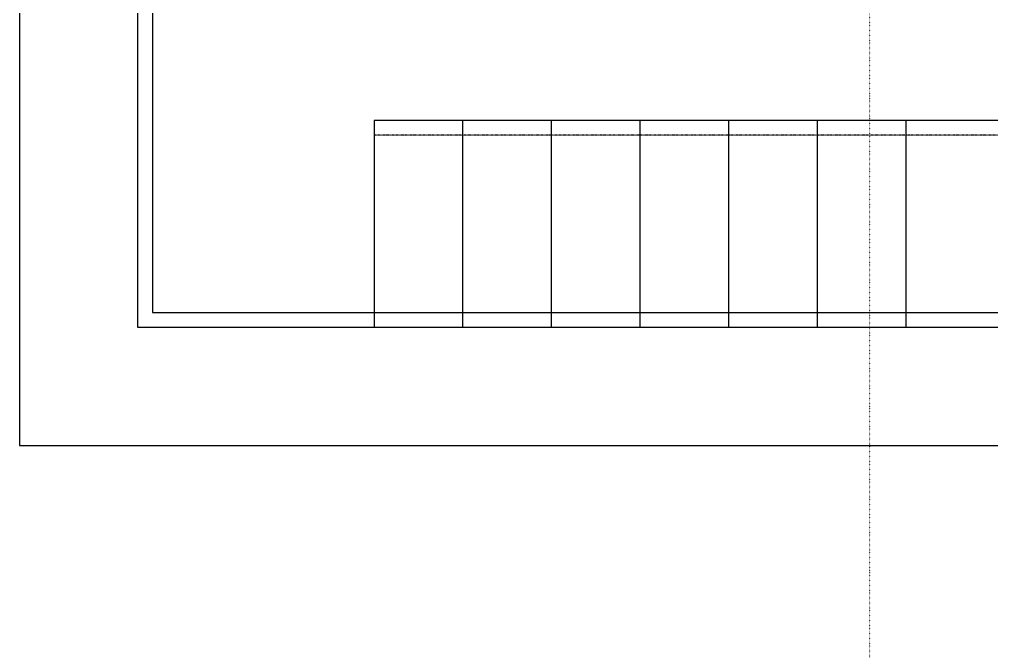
# Model space of a CAD drawing. Header units: millimetres. Extents: x -702765 to 835888, y -645289 to 262.
# Drawn here: x 720002 to 723292, y -323426 to -321286 of the extents above; entities that cross this region are included whole.
import ezdxf

# ---------------------------------------------------------------- set-up
doc = ezdxf.new("R2010")
doc.units = ezdxf.units.MM
doc.header["$LTSCALE"] = 0.01
doc.linetypes.add('ACAD_ISO07W100', pattern=[3, 0, -3])
doc.linetypes.add('CENTER', pattern=[2, 1.25, -0.25, 0.25, -0.25])
doc.layers.add('HANDRAIL', color=2, linetype='CENTER')
doc.layers.add('N_THAY', color=7, linetype='Continuous')

msp = doc.modelspace()

# ---------------------------------------------------------------- linework, layer by layer
at = {"color": 3}
for p, q in [((721202.4, -321628.6), (721202.4, -322328.6)), ((721502.4, -321628.6), (721502.4, -322328.6)), ((721802.4, -321628.6), (721802.4, -322328.6)), ((722102.4, -321628.6), (722102.4, -322328.6)), ((722402.4, -321628.6), (722402.4, -322328.6)), ((722702.4, -321628.6), (722702.4, -322328.6)), ((723002.4, -321628.6), (723002.4, -322328.6))]:
    msp.add_line(p, q, dxfattribs=at)
at = {"color": 2, "linetype": 'ACAD_ISO07W100', "ltscale": 40}
msp.add_lwpolyline([(722880.6, -325948.8), (722880.6, -305199.1), (732912.7, -305199.1), (732912.7, -333719.4)], dxfattribs=at)
at = {"color": 3}
msp.add_lwpolyline([(723704.6, -321628.6), (721202.4, -321628.6)], dxfattribs=at)
at = {"layer": 'HANDRAIL', "ltscale": 10}
msp.add_lwpolyline([(723725.1, -321678.6), (721202.4, -321678.6)], dxfattribs=at)
at = {"layer": 'N_THAY'}
for p, q in [((720002.4, -317328.6), (720002.4, -322728.6)), ((720402.4, -317728.6), (720402.4, -322328.6)), ((720452.4, -317778.6), (720452.4, -322278.6)), ((720452.4, -322278.6), (726852.4, -322278.6)), ((720402.4, -322328.6), (726902.4, -322328.6)), ((720002.4, -322728.6), (727302.4, -322728.6))]:
    msp.add_line(p, q, dxfattribs=at)

doc.saveas('drawing.dxf')
